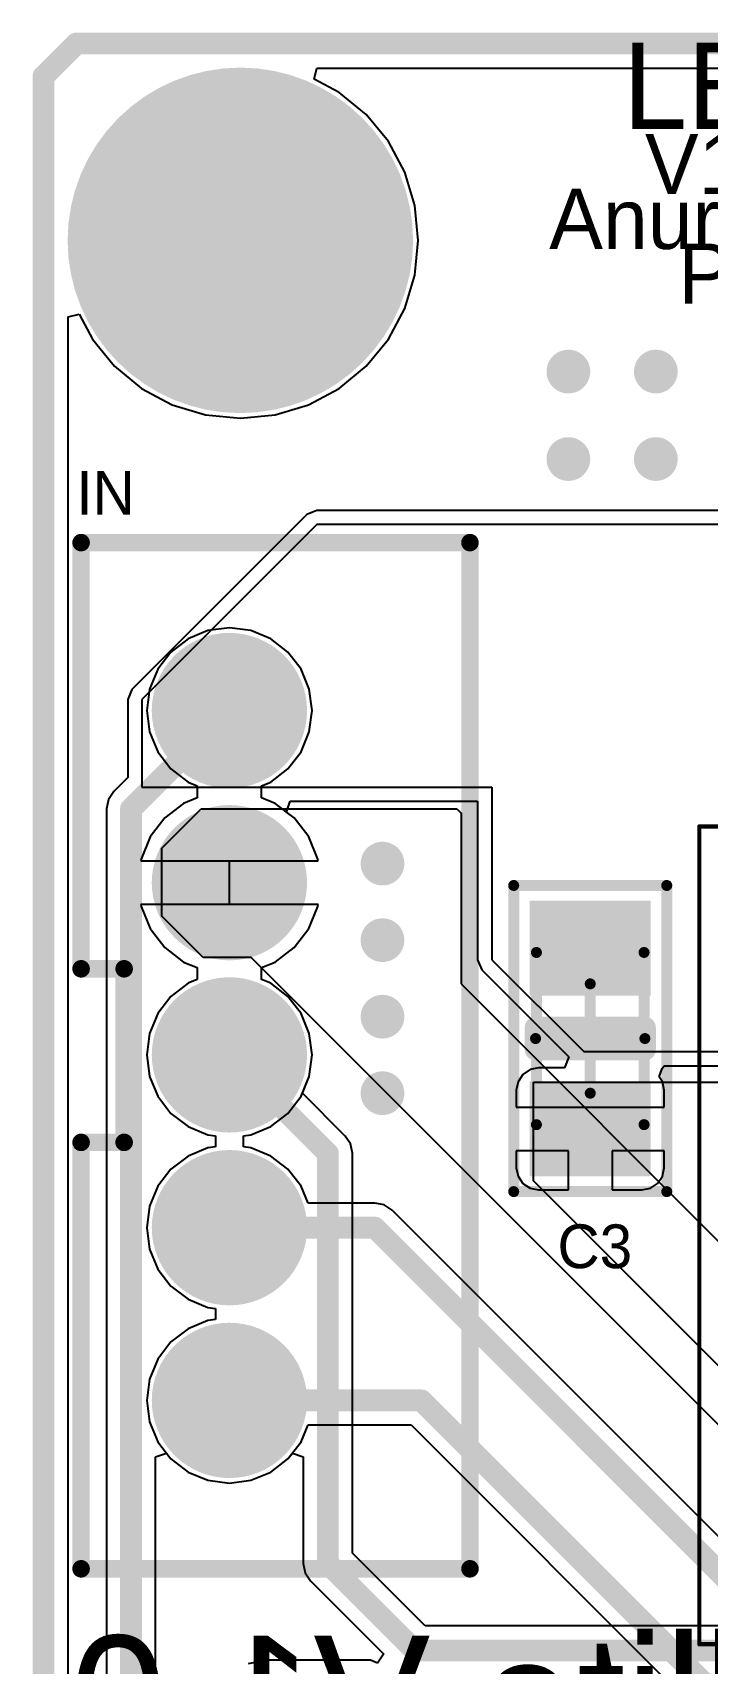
# Model space of a CAD drawing. Header units: millimetres. Extents: x 75.4 to 107.1, y 64.9 to 96.4.
# Drawn here: x 83.44 to 91.28, y 77.45 to 96.39 of the extents above; entities that cross this region are included whole.
import ezdxf

# ---------------------------------------------------------------- set-up
doc = ezdxf.new("R2010")
doc.units = ezdxf.units.MM
for name, color, linetype in [('BottomLayer', 5, 'Continuous'), ('BottomOverlay', 54, 'Continuous'), ('BottomSolder', 6, 'Continuous'), ('KeepOutLayer', 6, 'Continuous'), ('Mechanical15', 56, 'Continuous'), ('Mechanical2', 216, 'Continuous'), ('Mechanical3', 76, 'Continuous'), ('MultiLayer', 9, 'Continuous'), ('PadHoleLayer', 156, 'Continuous'), ('TopLayer', 1, 'Continuous'), ('TopOverlay', 2, 'Continuous'), ('TopPaste', 8, 'Continuous'), ('TopSolder', 216, 'Continuous'), ('ViaHoleLayer', 16, 'Continuous')]:
    doc.layers.add(name, color=color, linetype=linetype)

msp = doc.modelspace()

# ---------------------------------------------------------------- linework, layer by layer
at = {"layer": 'BottomLayer'}
for p, q in [((86.71, 95.854), (86.742, 95.981)), ((87.001, 95.699), (86.71, 95.854)), ((86.742, 95.981), (106.308, 95.981)), ((87.314, 95.442), (87.001, 95.699)), ((87.571, 95.129), (87.314, 95.442)), ((87.762, 94.771), (87.571, 95.129)), ((87.88, 94.383), (87.762, 94.771)), ((87.919, 93.98), (87.88, 94.383)), ((87.88, 93.577), (87.919, 93.98)), ((87.762, 93.189), (87.88, 93.577)), ((83.851, 93.09), (83.978, 93.122)), ((83.851, 65.396), (83.851, 93.09)), ((83.978, 93.122), (84.133, 92.831)), ((87.571, 92.831), (87.762, 93.189)), ((84.133, 92.831), (84.39, 92.518)), ((87.314, 92.518), (87.571, 92.831)), ((84.39, 92.518), (84.703, 92.261)), ((87.001, 92.261), (87.314, 92.518)), ((84.703, 92.261), (85.061, 92.07)), ((86.643, 92.07), (87.001, 92.261)), ((85.061, 92.07), (85.449, 91.952)), ((86.255, 91.952), (86.643, 92.07)), ((85.449, 91.952), (85.852, 91.913)), ((85.852, 91.913), (86.255, 91.952)), ((85.476, 89.447), (85.245, 89.351)), ((85.725, 89.48), (85.476, 89.447)), ((85.974, 89.447), (85.725, 89.48)), ((86.205, 89.351), (85.974, 89.447)), ((85.245, 89.351), (85.046, 89.198)), ((86.404, 89.198), (86.205, 89.351)), ((85.046, 89.198), (84.893, 88.999)), ((86.557, 88.999), (86.404, 89.198)), ((84.893, 88.999), (84.797, 88.768)), ((86.653, 88.768), (86.557, 88.999)), ((84.797, 88.768), (84.764, 88.519)), ((86.686, 88.519), (86.653, 88.768)), ((84.764, 88.519), (84.797, 88.27)), ((86.653, 88.27), (86.686, 88.519)), ((84.797, 88.27), (84.893, 88.039)), ((86.557, 88.039), (86.653, 88.27)), ((84.893, 88.039), (85.046, 87.84)), ((86.404, 87.84), (86.557, 88.039)), ((85.046, 87.84), (85.245, 87.687)), ((86.205, 87.687), (86.404, 87.84)), ((85.245, 87.687), (85.352, 87.643)), ((85.352, 87.643), (85.352, 87.505)), ((86.098, 87.643), (86.205, 87.687)), ((86.098, 87.505), (86.098, 87.643)), ((85.193, 87.44), (84.973, 87.271)), ((85.352, 87.505), (85.193, 87.44)), ((86.257, 87.44), (86.098, 87.505)), ((86.477, 87.271), (86.257, 87.44)), ((84.973, 87.271), (84.804, 87.051)), ((86.646, 87.051), (86.477, 87.271)), ((84.804, 87.051), (84.698, 86.794)), ((86.752, 86.794), (86.646, 87.051)), ((84.698, 86.794), (84.695, 86.773)), ((84.695, 86.773), (85.725, 86.773)), ((85.725, 86.773), (86.755, 86.773)), ((86.755, 86.773), (86.752, 86.794)), ((85.725, 86.265), (84.695, 86.265)), ((84.695, 86.265), (84.698, 86.244)), ((84.698, 86.244), (84.804, 85.987)), ((86.755, 86.265), (85.725, 86.265)), ((86.646, 85.987), (86.752, 86.244)), ((86.752, 86.244), (86.755, 86.265)), ((84.804, 85.987), (84.973, 85.767)), ((86.477, 85.767), (86.646, 85.987)), ((84.973, 85.767), (85.193, 85.598)), ((86.257, 85.598), (86.477, 85.767)), ((85.193, 85.598), (85.352, 85.533)), ((85.352, 85.533), (85.352, 85.395)), ((86.098, 85.533), (86.257, 85.598)), ((86.098, 85.395), (86.098, 85.533)), ((85.245, 85.351), (85.046, 85.198)), ((85.352, 85.395), (85.245, 85.351)), ((86.205, 85.351), (86.098, 85.395)), ((86.404, 85.198), (86.205, 85.351)), ((85.046, 85.198), (84.893, 84.999)), ((86.557, 84.999), (86.404, 85.198)), ((84.893, 84.999), (84.797, 84.768)), ((86.653, 84.768), (86.557, 84.999)), ((84.797, 84.768), (84.764, 84.519)), ((86.686, 84.519), (86.653, 84.768)), ((84.764, 84.519), (84.797, 84.27)), ((86.653, 84.27), (86.686, 84.519)), ((84.797, 84.27), (84.893, 84.039)), ((86.557, 84.039), (86.653, 84.27)), ((84.893, 84.039), (85.046, 83.84)), ((86.404, 83.84), (86.557, 84.039)), ((85.046, 83.84), (85.245, 83.687)), ((86.205, 83.687), (86.404, 83.84)), ((85.245, 83.687), (85.476, 83.591)), ((85.476, 83.591), (85.562, 83.58)), ((85.562, 83.58), (85.562, 83.452)), ((85.888, 83.58), (85.974, 83.591)), ((85.888, 83.452), (85.888, 83.58)), ((85.974, 83.591), (86.205, 83.687)), ((85.245, 83.344), (85.046, 83.192)), ((85.476, 83.44), (85.245, 83.344)), ((85.562, 83.452), (85.476, 83.44)), ((85.974, 83.44), (85.888, 83.452)), ((86.205, 83.344), (85.974, 83.44)), ((86.404, 83.192), (86.205, 83.344)), ((85.046, 83.192), (84.893, 82.993)), ((86.557, 82.993), (86.404, 83.192)), ((84.893, 82.993), (84.797, 82.761)), ((86.638, 82.797), (86.557, 82.993)), ((87.414, 82.797), (86.638, 82.797)), ((87.523, 82.776), (87.414, 82.797)), ((87.414, 82.797), (87.414, 82.797)), ((87.615, 82.714), (87.523, 82.776)), ((84.797, 82.761), (84.764, 82.512)), ((97.281, 73.048), (87.615, 82.714)), ((84.764, 82.512), (84.797, 82.264)), ((84.797, 82.264), (84.893, 82.032)), ((84.893, 82.032), (85.046, 81.833)), ((85.046, 81.833), (85.245, 81.68)), ((85.245, 81.68), (85.476, 81.584)), ((85.476, 81.584), (85.562, 81.573)), ((85.562, 81.573), (85.562, 81.445)), ((85.245, 81.338), (85.046, 81.185)), ((85.476, 81.434), (85.245, 81.338)), ((85.562, 81.445), (85.476, 81.434)), ((85.046, 81.185), (84.893, 80.986)), ((84.893, 80.986), (84.797, 80.754)), ((84.797, 80.754), (84.764, 80.506)), ((84.764, 80.506), (84.797, 80.257)), ((84.797, 80.257), (84.893, 80.025)), ((86.557, 80.025), (86.638, 80.221)), ((86.638, 80.221), (87.837, 80.221)), ((87.837, 80.221), (96.625, 71.433)), ((84.893, 80.025), (85.046, 79.826)), ((86.404, 79.826), (86.557, 80.025)), ((85.046, 79.826), (85.245, 79.674)), ((86.205, 79.674), (86.404, 79.826)), ((85.245, 79.674), (85.476, 79.578)), ((85.476, 79.578), (85.725, 79.545)), ((85.725, 79.545), (85.974, 79.578)), ((85.974, 79.578), (86.205, 79.674))]:
    msp.add_line(p, q, dxfattribs=at)
for points, const_width in [([(84.899, 93.98, 1), (86.804, 93.98, 1)], 1.905), ([(89.535, 92.456, 1), (89.789, 92.456, 1)], 0.254), ([(90.551, 92.456, 1), (90.805, 92.456, 1)], 0.254), ([(89.535, 91.44, 1), (89.789, 91.44, 1)], 0.254), ([(90.551, 91.44, 1), (90.805, 91.44, 1)], 0.254), ([(85.325, 88.519, 1), (86.125, 88.519, 1)], 0.8), ([(85.325, 86.519, 1), (86.125, 86.519, 1)], 0.8), ([(87.376, 86.741, 1), (87.63, 86.741, 1)], 0.254), ([(87.376, 85.852, 1), (87.63, 85.852, 1)], 0.254), ([(85.325, 84.519, 1), (86.125, 84.519, 1)], 0.8), ([(87.376, 84.963, 1), (87.63, 84.963, 1)], 0.254), ([(87.376, 84.074, 1), (87.63, 84.074, 1)], 0.254), ([(89.789, 83.659, 1), (90.043, 83.659, 1)], 0.254), ([(85.325, 82.512, 1), (86.125, 82.512, 1)], 0.8), ([(85.661, 82.512, 1), (85.788, 82.512, 1)], 0.127), ([(87.35, 82.512, 1), (87.477, 82.512, 1)], 0.127), ([(87.35, 82.512, 1), (87.477, 82.512, 1)], 0.127), ([(85.325, 80.506, 1), (86.125, 80.506, 1)], 0.8), ([(85.661, 80.506, 1), (85.788, 80.506, 1)], 0.127), ([(87.892, 80.506, 1), (88.019, 80.506, 1)], 0.127), ([(87.892, 80.506, 1), (88.019, 80.506, 1)], 0.127)]:
    msp.add_lwpolyline(points, format="xyb", close=True, dxfattribs=dict(at, const_width=const_width))
at = {"layer": 'BottomLayer', "const_width": 0.254}
for points in [[(85.725, 82.512), (87.414, 82.512)], [(87.414, 82.512), (97.079, 72.847)], [(85.725, 80.506), (87.955, 80.506)], [(87.955, 80.506), (96.858, 71.603)]]:
    msp.add_lwpolyline(points, dxfattribs=at)
at = {"layer": 'BottomSolder'}
for points, const_width in [([(84.849, 93.98, 1), (86.855, 93.98, 1)], 2.007), ([(89.586, 92.456, 1), (89.738, 92.456, 1)], 0.152), ([(90.602, 92.456, 1), (90.754, 92.456, 1)], 0.152), ([(89.586, 91.44, 1), (89.738, 91.44, 1)], 0.152), ([(90.602, 91.44, 1), (90.754, 91.44, 1)], 0.152), ([(85.274, 88.519, 1), (86.176, 88.519, 1)], 0.902), ([(85.274, 86.519, 1), (86.176, 86.519, 1)], 0.902), ([(87.427, 86.741, 1), (87.579, 86.741, 1)], 0.152), ([(87.427, 85.852, 1), (87.579, 85.852, 1)], 0.152), ([(85.274, 84.519, 1), (86.176, 84.519, 1)], 0.902), ([(87.427, 84.963, 1), (87.579, 84.963, 1)], 0.152), ([(87.427, 84.074, 1), (87.579, 84.074, 1)], 0.152), ([(89.84, 83.659, 1), (89.992, 83.659, 1)], 0.152), ([(85.274, 82.512, 1), (86.176, 82.512, 1)], 0.902), ([(85.274, 80.506, 1), (86.176, 80.506, 1)], 0.902)]:
    msp.add_lwpolyline(points, format="xyb", close=True, dxfattribs=dict(at, const_width=const_width))
at = {"layer": 'KeepOutLayer', "const_width": 0.254}
for points in [[(83.566, 95.885), (83.947, 96.266)], [(83.947, 96.266), (106.426, 96.266)], [(83.566, 65.278), (83.566, 95.885)]]:
    msp.add_lwpolyline(points, dxfattribs=at)
at = {"layer": 'KeepOutLayer', "const_width": 0.127}
for points in [[(83.883, 96.266, 1), (84.01, 96.266, 1)], [(83.883, 96.266, 1), (84.01, 96.266, 1)], [(83.502, 95.885, 1), (83.629, 95.885, 1)], [(83.502, 95.885, 1), (83.629, 95.885, 1)]]:
    msp.add_lwpolyline(points, format="xyb", close=True, dxfattribs=at)
at = {"layer": 'Mechanical15', "const_width": 0.05}
for points in [[(91.183, 77.673), (91.183, 87.173)], [(91.183, 87.173), (106.683, 87.173)], [(91.183, 77.673), (106.683, 77.673)]]:
    msp.add_lwpolyline(points, dxfattribs=at)
at = {"layer": 'Mechanical15', "const_width": 0.025}
for points in [[(91.171, 87.173, 1), (91.196, 87.173, 1)], [(91.171, 87.173, 1), (91.196, 87.173, 1)], [(91.171, 77.673, 1), (91.196, 77.673, 1)], [(91.171, 77.673, 1), (91.196, 77.673, 1)]]:
    msp.add_lwpolyline(points, format="xyb", close=True, dxfattribs=at)
at = {"layer": 'Mechanical2', "const_width": 0.127}
for points in [[(89.027, 86.487), (90.805, 86.487)], [(89.027, 82.931), (89.027, 86.487)], [(90.805, 82.931), (90.805, 86.487)], [(89.916, 84.074), (89.916, 85.344)], [(89.281, 84.709), (90.551, 84.709)], [(89.027, 82.931), (90.805, 82.931)]]:
    msp.add_lwpolyline(points, dxfattribs=at)
at = {"layer": 'Mechanical2', "const_width": 0.0635}
for points in [[(88.995, 86.487, 1), (89.059, 86.487, 1)], [(88.995, 86.487, 1), (89.059, 86.487, 1)], [(90.773, 86.487, 1), (90.837, 86.487, 1)], [(90.773, 86.487, 1), (90.837, 86.487, 1)], [(89.884, 85.344, 1), (89.948, 85.344, 1)], [(89.249, 84.709, 1), (89.313, 84.709, 1)], [(90.519, 84.709, 1), (90.583, 84.709, 1)], [(89.884, 84.074, 1), (89.948, 84.074, 1)], [(88.995, 82.931, 1), (89.059, 82.931, 1)], [(88.995, 82.931, 1), (89.059, 82.931, 1)], [(90.773, 82.931, 1), (90.837, 82.931, 1)], [(90.773, 82.931, 1), (90.837, 82.931, 1)]]:
    msp.add_lwpolyline(points, format="xyb", close=True, dxfattribs=at)
at = {"layer": 'Mechanical3', "const_width": 0.127}
for points in [[(89.291, 85.709), (90.541, 85.709)], [(89.291, 83.709), (89.291, 85.709)], [(90.541, 83.709), (90.541, 85.709)], [(89.291, 83.709), (90.541, 83.709)]]:
    msp.add_lwpolyline(points, dxfattribs=at)
at = {"layer": 'Mechanical3', "const_width": 0.0635}
for points in [[(89.259, 85.709, 1), (89.323, 85.709, 1)], [(89.259, 85.709, 1), (89.323, 85.709, 1)], [(90.509, 85.709, 1), (90.573, 85.709, 1)], [(90.509, 85.709, 1), (90.573, 85.709, 1)], [(89.259, 83.709, 1), (89.323, 83.709, 1)], [(89.259, 83.709, 1), (89.323, 83.709, 1)], [(90.509, 83.709, 1), (90.573, 83.709, 1)], [(90.509, 83.709, 1), (90.573, 83.709, 1)]]:
    msp.add_lwpolyline(points, format="xyb", close=True, dxfattribs=at)
at = {"layer": 'MultiLayer'}
for points, const_width in [([(84.899, 93.98, 1), (86.804, 93.98, 1)], 1.905), ([(89.535, 92.456, 1), (89.789, 92.456, 1)], 0.254), ([(90.551, 92.456, 1), (90.805, 92.456, 1)], 0.254), ([(89.535, 91.44, 1), (89.789, 91.44, 1)], 0.254), ([(90.551, 91.44, 1), (90.805, 91.44, 1)], 0.254), ([(85.325, 88.519, 1), (86.125, 88.519, 1)], 0.8), ([(85.325, 86.519, 1), (86.125, 86.519, 1)], 0.8), ([(87.376, 86.741, 1), (87.63, 86.741, 1)], 0.254), ([(87.376, 85.852, 1), (87.63, 85.852, 1)], 0.254), ([(85.325, 84.519, 1), (86.125, 84.519, 1)], 0.8), ([(87.376, 84.963, 1), (87.63, 84.963, 1)], 0.254), ([(87.376, 84.074, 1), (87.63, 84.074, 1)], 0.254), ([(89.789, 83.659, 1), (90.043, 83.659, 1)], 0.254), ([(85.325, 82.512, 1), (86.125, 82.512, 1)], 0.8), ([(85.325, 80.506, 1), (86.125, 80.506, 1)], 0.8)]:
    msp.add_lwpolyline(points, format="xyb", close=True, dxfattribs=dict(at, const_width=const_width))
at = {"layer": 'PadHoleLayer'}
for points, const_width in [([(85.09, 93.98, 1), (86.614, 93.98, 1)], 1.524), ([(85.525, 88.519, 1), (85.925, 88.519, 1)], 0.4), ([(85.525, 86.519, 1), (85.925, 86.519, 1)], 0.4), ([(85.525, 84.519, 1), (85.925, 84.519, 1)], 0.4), ([(85.525, 82.512, 1), (85.925, 82.512, 1)], 0.4), ([(85.525, 80.506, 1), (85.925, 80.506, 1)], 0.4)]:
    msp.add_lwpolyline(points, format="xyb", close=True, dxfattribs=dict(at, const_width=const_width))
at = {"layer": 'TopLayer'}
for p, q in [((86.71, 95.854), (86.742, 95.981)), ((87.001, 95.699), (86.71, 95.854)), ((86.742, 95.981), (106.308, 95.981)), ((87.314, 95.442), (87.001, 95.699)), ((87.571, 95.129), (87.314, 95.442)), ((87.762, 94.771), (87.571, 95.129)), ((87.88, 94.383), (87.762, 94.771)), ((87.919, 93.98), (87.88, 94.383)), ((87.88, 93.577), (87.919, 93.98)), ((87.762, 93.189), (87.88, 93.577)), ((83.851, 93.09), (83.978, 93.122)), ((83.851, 65.396), (83.851, 93.09)), ((83.978, 93.122), (84.133, 92.831)), ((87.571, 92.831), (87.762, 93.189)), ((84.133, 92.831), (84.39, 92.518)), ((87.314, 92.518), (87.571, 92.831)), ((84.39, 92.518), (84.703, 92.261)), ((87.001, 92.261), (87.314, 92.518)), ((84.703, 92.261), (85.061, 92.07)), ((86.643, 92.07), (87.001, 92.261)), ((85.061, 92.07), (85.449, 91.952)), ((86.255, 91.952), (86.643, 92.07)), ((85.449, 91.952), (85.852, 91.913)), ((85.852, 91.913), (86.255, 91.952)), ((86.624, 90.795), (84.592, 88.763)), ((86.741, 90.843), (86.624, 90.795)), ((95.047, 90.843), (86.741, 90.843)), ((86.741, 90.678), (84.709, 88.646)), ((95.047, 90.678), (86.741, 90.678)), ((84.592, 88.763), (84.544, 88.646)), ((84.544, 88.646), (84.544, 87.741)), ((84.709, 88.646), (84.709, 87.63)), ((84.544, 87.741), (84.381, 87.577)), ((84.381, 87.577), (84.319, 87.485)), ((84.709, 87.63), (88.773, 87.63)), ((88.773, 87.63), (88.773, 85.623)), ((84.319, 87.485), (84.297, 87.376)), ((84.297, 87.376), (84.297, 87.376)), ((84.297, 87.376), (84.297, 71.34)), ((84.938, 86.919), (85.395, 87.376)), ((85.395, 87.376), (88.367, 87.376)), ((86.389, 87.338), (86.432, 87.465)), ((86.477, 87.271), (86.389, 87.338)), ((86.432, 87.465), (88.608, 87.465)), ((88.367, 87.376), (88.417, 87.325)), ((88.417, 87.325), (88.417, 85.344)), ((88.608, 87.465), (88.608, 85.623)), ((86.646, 87.051), (86.477, 87.271)), ((86.752, 86.794), (86.646, 87.051)), ((84.938, 86.131), (84.938, 86.919)), ((85.725, 86.265), (85.725, 86.773)), ((85.725, 86.773), (86.755, 86.773)), ((86.755, 86.773), (86.752, 86.794)), ((86.755, 86.265), (85.725, 86.265)), ((86.646, 85.987), (86.752, 86.244)), ((86.752, 86.244), (86.755, 86.265)), ((85.42, 85.649), (84.938, 86.131)), ((86.477, 85.767), (86.646, 85.987)), ((85.979, 85.649), (85.42, 85.649)), ((91.694, 79.934), (85.979, 85.649)), ((86.257, 85.598), (86.477, 85.767)), ((88.608, 85.623), (88.656, 85.507)), ((88.773, 85.623), (89.84, 84.557)), ((86.098, 85.533), (86.257, 85.598)), ((86.098, 85.395), (86.098, 85.533)), ((88.656, 85.507), (89.668, 84.495)), ((86.205, 85.351), (86.098, 85.395)), ((86.404, 85.198), (86.205, 85.351)), ((88.417, 85.344), (91.694, 82.067)), ((86.557, 84.999), (86.404, 85.198)), ((86.653, 84.768), (86.557, 84.999)), ((86.686, 84.519), (86.653, 84.768)), ((86.653, 84.27), (86.686, 84.519)), ((89.668, 84.495), (89.616, 84.368)), ((89.84, 84.557), (94.615, 84.557)), ((89.133, 84.292), (89.077, 84.208)), ((89.217, 84.348), (89.133, 84.292)), ((89.316, 84.368), (89.217, 84.348)), ((89.616, 84.368), (89.316, 84.368)), ((90.717, 84.265), (90.751, 84.361)), ((90.751, 84.361), (90.774, 84.392)), ((90.774, 84.392), (92.229, 84.392)), ((86.572, 84.075), (86.653, 84.27)), ((89.077, 84.208), (89.057, 84.109)), ((89.057, 84.109), (89.057, 83.913)), ((89.256, 83.058), (89.256, 84.201)), ((89.256, 84.201), (91.059, 84.201)), ((90.755, 84.208), (90.717, 84.265)), ((90.775, 84.109), (90.755, 84.208)), ((90.775, 83.913), (90.775, 84.109)), ((91.059, 84.201), (94.361, 84.201)), ((87.069, 83.577), (86.572, 84.075)), ((89.057, 83.913), (89.916, 83.913)), ((89.916, 83.913), (90.775, 83.913)), ((87.131, 83.485), (87.069, 83.577)), ((87.069, 83.577), (87.069, 83.577)), ((87.153, 83.376), (87.131, 83.485)), ((87.153, 78.731), (87.153, 83.376)), ((87.153, 83.376), (87.153, 83.376)), ((89.662, 83.405), (89.057, 83.405)), ((89.057, 83.405), (89.057, 83.209)), ((89.662, 82.95), (89.662, 83.405)), ((90.775, 83.405), (90.17, 83.405)), ((90.17, 83.405), (90.17, 82.95)), ((90.775, 83.209), (90.775, 83.405)), ((89.057, 83.209), (89.077, 83.11)), ((90.755, 83.11), (90.775, 83.209)), ((89.077, 83.11), (89.133, 83.026)), ((89.133, 83.026), (89.217, 82.97)), ((89.217, 82.97), (89.316, 82.95)), ((91.694, 80.62), (89.256, 83.058)), ((90.516, 82.95), (90.615, 82.97)), ((90.615, 82.97), (90.699, 83.026)), ((90.699, 83.026), (90.755, 83.11)), ((89.316, 82.95), (89.662, 82.95)), ((90.17, 82.95), (90.516, 82.95)), ((84.867, 79.851), (84.994, 79.894)), ((84.867, 71.458), (84.867, 79.851)), ((84.994, 79.894), (85.046, 79.826)), ((85.046, 79.826), (85.245, 79.674)), ((86.205, 79.674), (86.404, 79.826)), ((86.404, 79.826), (86.456, 79.894)), ((86.456, 79.894), (86.583, 79.851)), ((86.583, 79.851), (86.583, 78.613)), ((85.245, 79.674), (85.476, 79.578)), ((85.476, 79.578), (85.725, 79.545)), ((85.725, 79.545), (85.974, 79.578)), ((85.974, 79.578), (86.205, 79.674)), ((86.583, 78.613), (86.583, 78.613)), ((86.583, 78.613), (86.605, 78.504)), ((87.998, 77.886), (87.153, 78.731)), ((86.605, 78.504), (86.667, 78.412)), ((86.667, 78.412), (87.516, 77.562)), ((97.786, 77.886), (87.998, 77.886)), ((86.134, 77.484), (85.941, 77.445)), ((86.151, 77.48), (86.134, 77.484)), ((86.166, 77.487), (86.151, 77.48)), ((86.265, 77.487), (86.166, 77.487)), ((87.365, 77.487), (86.265, 77.487)), ((86.265, 77.487), (86.265, 77.487)), ((87.445, 77.454), (87.365, 77.487)), ((87.515, 77.56), (87.445, 77.454)), ((87.516, 77.562), (87.515, 77.56)), ((87.515, 77.56), (87.515, 77.56))]:
    msp.add_line(p, q, dxfattribs=at)
for points, const_width in [([(84.899, 93.98, 1), (86.804, 93.98, 1)], 1.905), ([(89.535, 92.456, 1), (89.789, 92.456, 1)], 0.254), ([(90.551, 92.456, 1), (90.805, 92.456, 1)], 0.254), ([(89.535, 91.44, 1), (89.789, 91.44, 1)], 0.254), ([(90.551, 91.44, 1), (90.805, 91.44, 1)], 0.254), ([(85.325, 88.519, 1), (86.125, 88.519, 1)], 0.8), ([(85.661, 88.519, 1), (85.788, 88.519, 1)], 0.127), ([(84.518, 87.376, 1), (84.645, 87.376, 1)], 0.127), ([(84.518, 87.376, 1), (84.645, 87.376, 1)], 0.127), ([(85.325, 86.519, 1), (86.125, 86.519, 1)], 0.8), ([(87.376, 86.741, 1), (87.63, 86.741, 1)], 0.254), ([(87.376, 85.852, 1), (87.63, 85.852, 1)], 0.254), ([(85.325, 84.519, 1), (86.125, 84.519, 1)], 0.8), ([(87.376, 84.963, 1), (87.63, 84.963, 1)], 0.254), ([(85.661, 84.519, 1), (85.788, 84.519, 1)], 0.127), ([(87.376, 84.074, 1), (87.63, 84.074, 1)], 0.254), ([(89.789, 83.659, 1), (90.043, 83.659, 1)], 0.254), ([(86.804, 83.376, 1), (86.931, 83.376, 1)], 0.127), ([(86.804, 83.376, 1), (86.931, 83.376, 1)], 0.127), ([(85.325, 82.512, 1), (86.125, 82.512, 1)], 0.8), ([(85.325, 80.506, 1), (86.125, 80.506, 1)], 0.8), ([(86.804, 78.613, 1), (86.931, 78.613, 1)], 0.127), ([(86.804, 78.613, 1), (86.931, 78.613, 1)], 0.127), ([(87.816, 77.601, 1), (87.943, 77.601, 1)], 0.127), ([(87.816, 77.601, 1), (87.943, 77.601, 1)], 0.127)]:
    msp.add_lwpolyline(points, format="xyb", close=True, dxfattribs=dict(at, const_width=const_width))
at = {"layer": 'TopLayer', "const_width": 0.254}
for points in [[(84.582, 87.376), (85.725, 88.519)], [(84.582, 71.34), (84.582, 87.376)], [(85.725, 84.519), (86.868, 83.376)], [(86.868, 78.613), (86.868, 83.376)], [(86.868, 78.613), (87.88, 77.601)], [(87.88, 77.601), (97.786, 77.601)]]:
    msp.add_lwpolyline(points, dxfattribs=at)
at = {"layer": 'TopLayer'}
for points in [[(90.516, 85.309), (90.516, 86.209), (89.316, 85.309), (89.316, 86.209)], [(90.516, 83.209), (90.516, 84.109), (89.316, 83.209), (89.316, 84.109)]]:
    msp.add_solid(points, dxfattribs=at)
at = {"layer": 'TopOverlay'}
for points, const_width in [([(84.002, 85.519), (84.002, 90.469)], 0.203), ([(84.002, 90.469), (88.519, 90.469)], 0.203), ([(88.519, 78.55), (88.519, 90.469)], 0.203), ([(84.002, 85.519), (84.502, 85.519)], 0.203), ([(84.502, 83.503), (84.502, 85.519)], 0.203), ([(89.281, 84.836), (90.551, 84.836)], 0.254), ([(89.281, 84.582), (89.281, 84.836)], 0.254), ([(90.551, 84.582), (90.551, 84.836)], 0.254), ([(89.281, 84.582), (90.551, 84.582)], 0.254), ([(84.002, 83.503), (84.502, 83.503)], 0.203), ([(84.002, 78.55), (84.002, 83.503)], 0.203), ([(84.002, 78.55), (88.519, 78.55)], 0.203)]:
    msp.add_lwpolyline(points, dxfattribs=dict(at, const_width=const_width))
for points, const_width in [([(83.951, 90.469, 1), (84.053, 90.469, 1)], 0.102), ([(83.951, 90.469, 1), (84.053, 90.469, 1)], 0.102), ([(88.468, 90.469, 1), (88.57, 90.469, 1)], 0.102), ([(88.468, 90.469, 1), (88.57, 90.469, 1)], 0.102), ([(83.951, 85.519, 1), (84.053, 85.519, 1)], 0.102), ([(83.951, 85.519, 1), (84.053, 85.519, 1)], 0.102), ([(84.451, 85.519, 1), (84.553, 85.519, 1)], 0.102), ([(84.451, 85.519, 1), (84.553, 85.519, 1)], 0.102), ([(89.218, 84.836, 1), (89.344, 84.836, 1)], 0.127), ([(89.218, 84.836, 1), (89.344, 84.836, 1)], 0.127), ([(90.487, 84.836, 1), (90.614, 84.836, 1)], 0.127), ([(90.487, 84.836, 1), (90.614, 84.836, 1)], 0.127), ([(89.218, 84.582, 1), (89.344, 84.582, 1)], 0.127), ([(89.218, 84.582, 1), (89.344, 84.582, 1)], 0.127), ([(90.487, 84.582, 1), (90.614, 84.582, 1)], 0.127), ([(90.487, 84.582, 1), (90.614, 84.582, 1)], 0.127), ([(83.951, 83.503, 1), (84.053, 83.503, 1)], 0.102), ([(83.951, 83.503, 1), (84.053, 83.503, 1)], 0.102), ([(84.451, 83.503, 1), (84.553, 83.503, 1)], 0.102), ([(84.451, 83.503, 1), (84.553, 83.503, 1)], 0.102), ([(83.951, 78.55, 1), (84.053, 78.55, 1)], 0.102), ([(83.951, 78.55, 1), (84.053, 78.55, 1)], 0.102), ([(88.468, 78.55, 1), (88.57, 78.55, 1)], 0.102), ([(88.468, 78.55, 1), (88.57, 78.55, 1)], 0.102)]:
    msp.add_lwpolyline(points, format="xyb", close=True, dxfattribs=dict(at, const_width=const_width))
at = {"layer": 'TopPaste'}
for points in [[(90.516, 85.309), (90.516, 86.209), (89.316, 85.309), (89.316, 86.209)], [(90.516, 83.209), (90.516, 84.109), (89.316, 83.209), (89.316, 84.109)]]:
    msp.add_solid(points, dxfattribs=at)
at = {"layer": 'TopSolder'}
for points, const_width in [([(84.849, 93.98, 1), (86.855, 93.98, 1)], 2.007), ([(89.586, 92.456, 1), (89.738, 92.456, 1)], 0.152), ([(90.602, 92.456, 1), (90.754, 92.456, 1)], 0.152), ([(89.586, 91.44, 1), (89.738, 91.44, 1)], 0.152), ([(90.602, 91.44, 1), (90.754, 91.44, 1)], 0.152), ([(85.274, 88.519, 1), (86.176, 88.519, 1)], 0.902), ([(85.274, 86.519, 1), (86.176, 86.519, 1)], 0.902), ([(87.427, 86.741, 1), (87.579, 86.741, 1)], 0.152), ([(87.427, 85.852, 1), (87.579, 85.852, 1)], 0.152), ([(85.274, 84.519, 1), (86.176, 84.519, 1)], 0.902), ([(87.427, 84.963, 1), (87.579, 84.963, 1)], 0.152), ([(87.427, 84.074, 1), (87.579, 84.074, 1)], 0.152), ([(89.84, 83.659, 1), (89.992, 83.659, 1)], 0.152), ([(85.274, 82.512, 1), (86.176, 82.512, 1)], 0.902), ([(85.274, 80.506, 1), (86.176, 80.506, 1)], 0.902)]:
    msp.add_lwpolyline(points, format="xyb", close=True, dxfattribs=dict(at, const_width=const_width))
for points in [[(90.618, 85.207), (90.618, 86.311), (89.214, 85.207), (89.214, 86.311)], [(90.618, 83.107), (90.618, 84.211), (89.214, 83.107), (89.214, 84.211)]]:
    msp.add_solid(points, dxfattribs=at)
at = {"layer": 'ViaHoleLayer', "const_width": 0.127}
for points in [[(89.599, 92.456, 1), (89.725, 92.456, 1)], [(90.614, 92.456, 1), (90.741, 92.456, 1)], [(89.599, 91.44, 1), (89.725, 91.44, 1)], [(90.614, 91.44, 1), (90.741, 91.44, 1)], [(87.439, 86.741, 1), (87.566, 86.741, 1)], [(87.439, 85.852, 1), (87.566, 85.852, 1)], [(87.439, 84.963, 1), (87.566, 84.963, 1)], [(87.439, 84.074, 1), (87.566, 84.074, 1)], [(89.852, 83.659, 1), (89.98, 83.659, 1)]]:
    msp.add_lwpolyline(points, format="xyb", close=True, dxfattribs=at)

# ---------------------------------------------------------------- texts
at = {"layer": 'BottomOverlay', "text_generation_flag": 2}
msp.add_text('LED Satellite V1.0', height=1.524, rotation=360, dxfattribs=at).set_placement((100.406, 76.249))
at = {"layer": 'TopOverlay'}
for s, height, p in [('LED Satellite', 1, (90.297, 95.275)), ('V1.0 (01/2017)', 0.7, (90.551, 94.517)), ('Anurag M.  Andrew B.', 0.7, (89.439, 93.88)), (' Penn GRASP', 0.7, (90.678, 93.243)), ('IN', 0.508, (83.947, 90.793)), ('C3', 0.508, (89.535, 82.042))]:
    msp.add_text(s, height=height, dxfattribs=at).set_placement(p)

doc.saveas('drawing.dxf')
